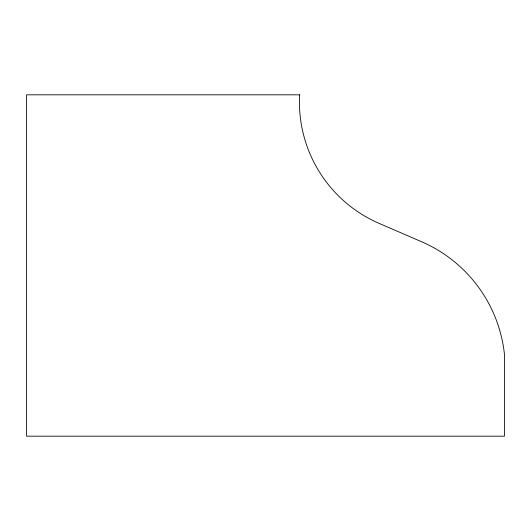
<?xml version="1.0" encoding="UTF-8"?>
<svg xmlns="http://www.w3.org/2000/svg" width="531" height="531" viewBox="0 0 531 531"><rect width="100%" height="100%" fill="white"/><g stroke="black" fill="none" stroke-linecap="round" stroke-linejoin="round"><path stroke-width="0.8" d="M299.637 94.823L26.55 94.823L26.55 436.177L504.45 436.177L504.45 354.296A138.764 138.764 0 0 0 421.468 241.671L379.214 223.432A132.146 132.146 0 0 1 299.637 94.823"/></g></svg>
